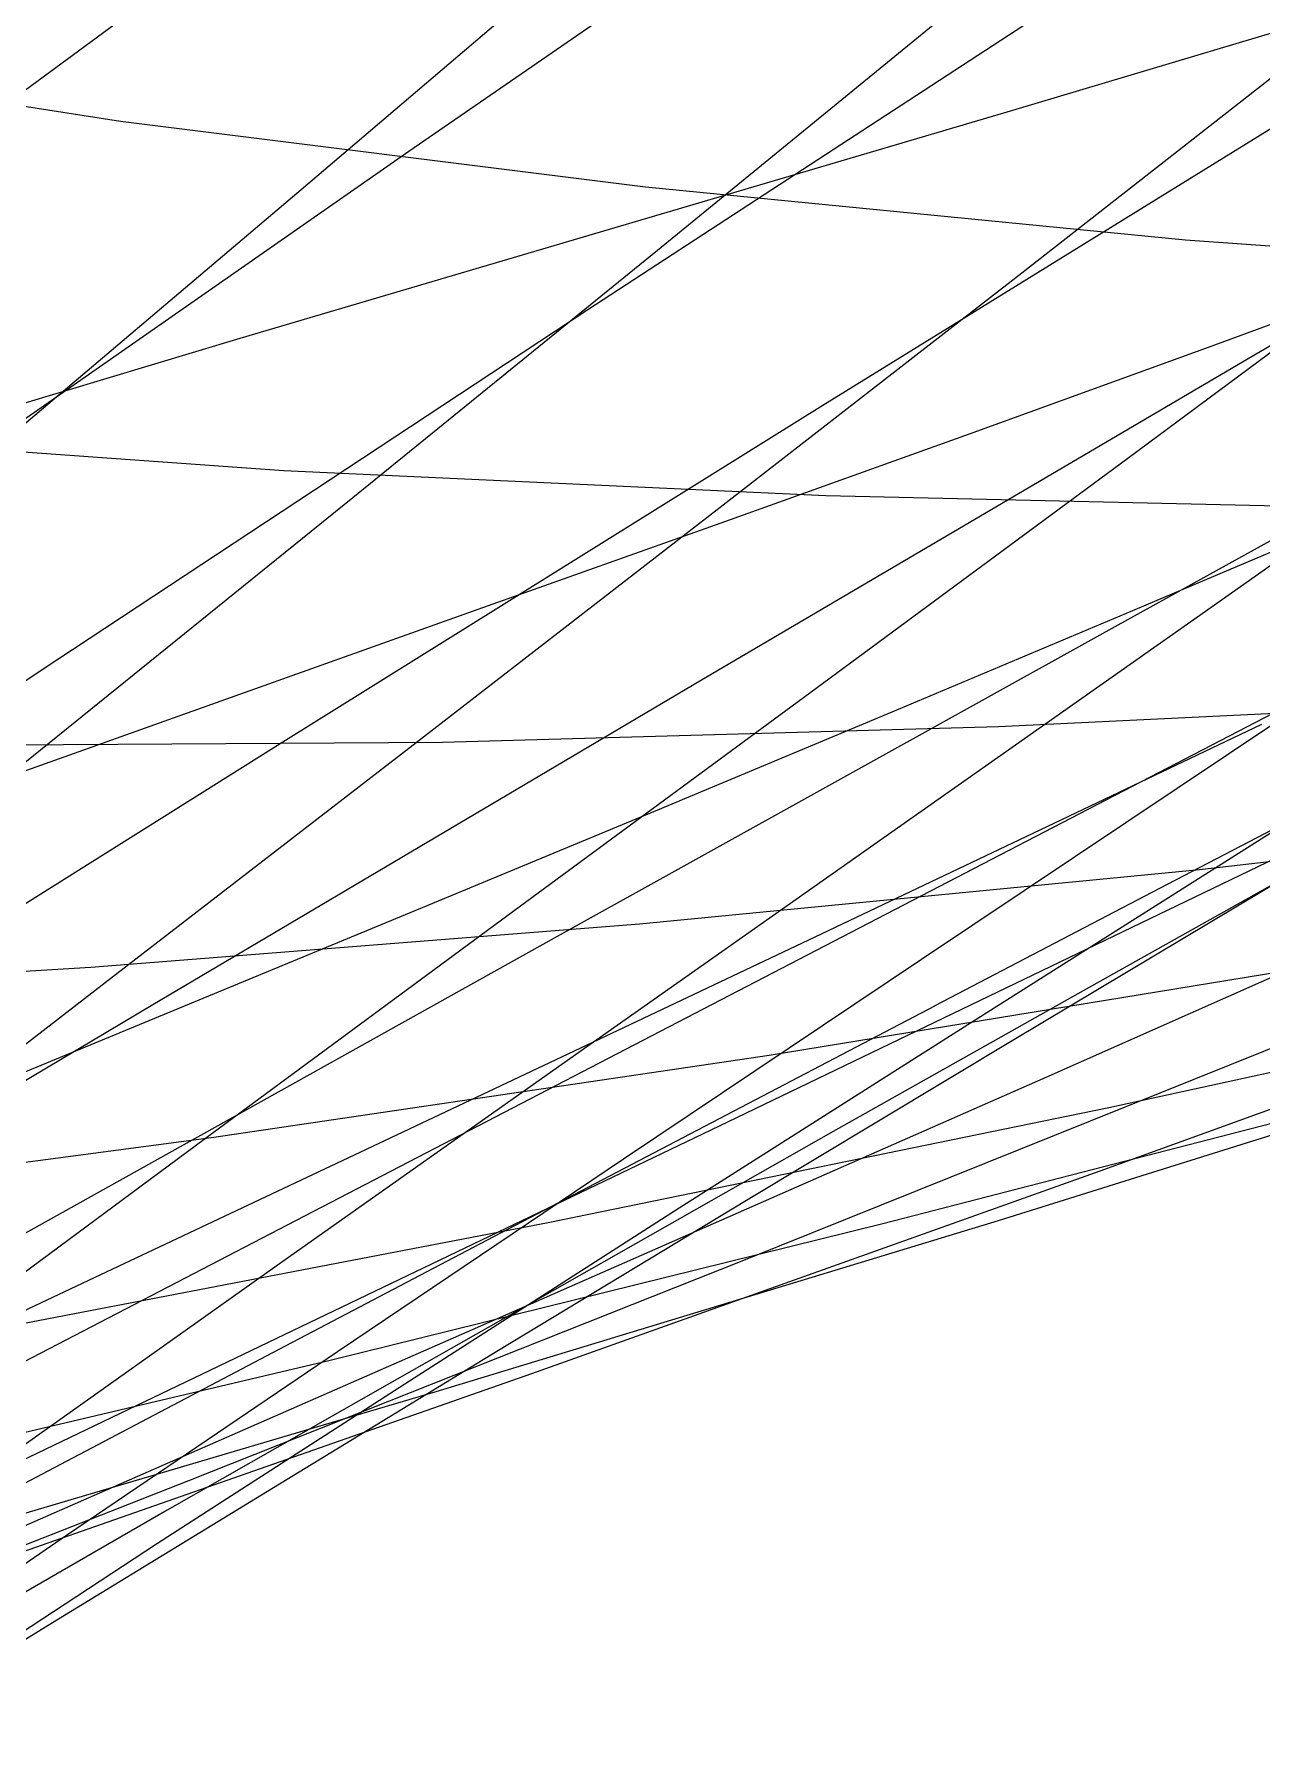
# Model space of a CAD drawing. Extents: x -607 to 1285, y -867 to 355.
# Drawn here: x 688.9 to 739.9, y -502.9 to -431.4 of the extents above; entities that cross this region are included whole.
import ezdxf

# ---------------------------------------------------------------- set-up
doc = ezdxf.new("R2010")
doc.units = 0
for name, color, linetype in [('0_7147', 7, 'CONTINUOUS'), ('0_7148', 7, 'CONTINUOUS'), ('0_7249', 7, 'CONTINUOUS'), ('0_7250', 7, 'CONTINUOUS'), ('0_7251', 7, 'CONTINUOUS'), ('0_7252', 7, 'CONTINUOUS'), ('0_7353', 7, 'CONTINUOUS'), ('0_7354', 7, 'CONTINUOUS'), ('0_7355', 7, 'CONTINUOUS'), ('0_7356', 7, 'CONTINUOUS'), ('0_7357', 7, 'CONTINUOUS'), ('0_7421', 7, 'CONTINUOUS'), ('0_7458', 7, 'CONTINUOUS'), ('0_7459', 7, 'CONTINUOUS'), ('0_7460', 7, 'CONTINUOUS'), ('0_7461', 7, 'CONTINUOUS'), ('0_7462', 7, 'CONTINUOUS'), ('0_7525', 7, 'CONTINUOUS'), ('0_7526', 7, 'CONTINUOUS'), ('0_7563', 7, 'CONTINUOUS'), ('0_7564', 7, 'CONTINUOUS'), ('0_7565', 7, 'CONTINUOUS'), ('0_7566', 7, 'CONTINUOUS'), ('0_7567', 7, 'CONTINUOUS'), ('0_7628', 7, 'CONTINUOUS'), ('0_7629', 7, 'CONTINUOUS'), ('0_7630', 7, 'CONTINUOUS'), ('0_7668', 7, 'CONTINUOUS'), ('0_7669', 7, 'CONTINUOUS'), ('0_7670', 7, 'CONTINUOUS'), ('0_7671', 7, 'CONTINUOUS'), ('0_7672', 7, 'CONTINUOUS'), ('0_7673', 7, 'CONTINUOUS'), ('0_7732', 7, 'CONTINUOUS'), ('0_7733', 7, 'CONTINUOUS'), ('0_7734', 7, 'CONTINUOUS'), ('0_7773', 7, 'CONTINUOUS'), ('0_7774', 7, 'CONTINUOUS'), ('0_7775', 7, 'CONTINUOUS'), ('0_7776', 7, 'CONTINUOUS'), ('0_7777', 7, 'CONTINUOUS'), ('0_7778', 7, 'CONTINUOUS'), ('0_7779', 7, 'CONTINUOUS'), ('0_7780', 7, 'CONTINUOUS'), ('0_7835', 7, 'CONTINUOUS'), ('0_7836', 7, 'CONTINUOUS'), ('0_7837', 7, 'CONTINUOUS'), ('0_7838', 7, 'CONTINUOUS'), ('0_7879', 7, 'CONTINUOUS'), ('0_7880', 7, 'CONTINUOUS'), ('0_7881', 7, 'CONTINUOUS'), ('0_7882', 7, 'CONTINUOUS'), ('0_7883', 7, 'CONTINUOUS'), ('0_7884', 7, 'CONTINUOUS'), ('0_7885', 7, 'CONTINUOUS'), ('0_7939', 7, 'CONTINUOUS'), ('0_7940', 7, 'CONTINUOUS'), ('0_7941', 7, 'CONTINUOUS'), ('0_7984', 7, 'CONTINUOUS'), ('0_7985', 7, 'CONTINUOUS'), ('0_7986', 7, 'CONTINUOUS'), ('0_7987', 7, 'CONTINUOUS'), ('0_7988', 7, 'CONTINUOUS'), ('0_7989', 7, 'CONTINUOUS'), ('0_7990', 7, 'CONTINUOUS'), ('0_7991', 7, 'CONTINUOUS'), ('0_8042', 7, 'CONTINUOUS'), ('0_8043', 7, 'CONTINUOUS'), ('0_8044', 7, 'CONTINUOUS'), ('0_8089', 7, 'CONTINUOUS'), ('0_8090', 7, 'CONTINUOUS'), ('0_8091', 7, 'CONTINUOUS'), ('0_8092', 7, 'CONTINUOUS'), ('0_8093', 7, 'CONTINUOUS'), ('0_8094', 7, 'CONTINUOUS'), ('0_8095', 7, 'CONTINUOUS'), ('0_8096', 7, 'CONTINUOUS'), ('0_8145', 7, 'CONTINUOUS'), ('0_8146', 7, 'CONTINUOUS'), ('0_8147', 7, 'CONTINUOUS'), ('0_8196', 7, 'CONTINUOUS'), ('0_8197', 7, 'CONTINUOUS'), ('0_8198', 7, 'CONTINUOUS'), ('0_8199', 7, 'CONTINUOUS'), ('0_8200', 7, 'CONTINUOUS'), ('0_8201', 7, 'CONTINUOUS'), ('0_8249', 7, 'CONTINUOUS'), ('0_8250', 7, 'CONTINUOUS'), ('0_8251', 7, 'CONTINUOUS'), ('0_8301', 7, 'CONTINUOUS'), ('0_8302', 7, 'CONTINUOUS'), ('0_8303', 7, 'CONTINUOUS'), ('0_8304', 7, 'CONTINUOUS'), ('0_8305', 7, 'CONTINUOUS'), ('0_8306', 7, 'CONTINUOUS'), ('0_8352', 7, 'CONTINUOUS'), ('0_8353', 7, 'CONTINUOUS'), ('0_8354', 7, 'CONTINUOUS'), ('0_8405', 7, 'CONTINUOUS'), ('0_8406', 7, 'CONTINUOUS'), ('0_8407', 7, 'CONTINUOUS'), ('0_8408', 7, 'CONTINUOUS'), ('0_8409', 7, 'CONTINUOUS'), ('0_8410', 7, 'CONTINUOUS'), ('0_8455', 7, 'CONTINUOUS'), ('0_8456', 7, 'CONTINUOUS'), ('0_8457', 7, 'CONTINUOUS'), ('0_8558', 7, 'CONTINUOUS'), ('0_8559', 7, 'CONTINUOUS'), ('0_8560', 7, 'CONTINUOUS'), ('0_8660', 7, 'CONTINUOUS'), ('0_8661', 7, 'CONTINUOUS'), ('0_8662', 7, 'CONTINUOUS'), ('0_8764', 7, 'CONTINUOUS'), ('0_8765', 7, 'CONTINUOUS'), ('0_8766', 7, 'CONTINUOUS'), ('0_8866', 7, 'CONTINUOUS'), ('0_8867', 7, 'CONTINUOUS'), ('0_8868', 7, 'CONTINUOUS'), ('0_8968', 7, 'CONTINUOUS'), ('0_8969', 7, 'CONTINUOUS'), ('0_8970', 7, 'CONTINUOUS'), ('0_8971', 7, 'CONTINUOUS'), ('0_9071', 7, 'CONTINUOUS'), ('0_9072', 7, 'CONTINUOUS'), ('0_9073', 7, 'CONTINUOUS'), ('0_9174', 7, 'CONTINUOUS'), ('0_9175', 7, 'CONTINUOUS'), ('0_9176', 7, 'CONTINUOUS'), ('0_9275', 7, 'CONTINUOUS'), ('0_9276', 7, 'CONTINUOUS'), ('0_9277', 7, 'CONTINUOUS'), ('0_9278', 7, 'CONTINUOUS')]:
    doc.layers.add(name, color=color, linetype=linetype)

msp = doc.modelspace()

# ---------------------------------------------------------------- linework, layer by layer
at = {"layer": '0_7147'}
msp.add_polyline3d([(712.6534, -427.0514, -2499.657), (700.0175, -437.8151, -2514.8032)], dxfattribs=at)
at = {"layer": '0_7148'}
msp.add_polyline3d([(700.0175, -437.8151, -2514.8032), (687.3072, -448.5752, -2530.2576)], dxfattribs=at)
at = {"layer": '0_7249'}
msp.add_polyline3d([(727.4003, -430.0562, -2512.2039), (714.8188, -440.3342, -2527.587)], dxfattribs=at)
at = {"layer": '0_7250'}
msp.add_polyline3d([(714.8188, -440.3342, -2527.587), (702.169, -450.601, -2543.2502)], dxfattribs=at)
at = {"layer": '0_7251'}
msp.add_polyline3d([(702.169, -450.601, -2543.2502), (689.5536, -460.798, -2558.9932)], dxfattribs=at)
at = {"layer": '0_7252'}
msp.add_polyline3d([(689.5536, -460.798, -2558.9932), (677.0757, -470.8666, -2574.6147)], dxfattribs=at)
at = {"layer": '0_7353'}
msp.add_polyline3d([(742.538, -431.4359, -2524.5781), (729.9505, -441.2772, -2540.2158)], dxfattribs=at)
at = {"layer": '0_7354'}
msp.add_polyline3d([(729.9505, -441.2772, -2540.2158), (717.2933, -451.1083, -2556.1108)], dxfattribs=at)
at = {"layer": '0_7355'}
msp.add_polyline3d([(717.2933, -451.1083, -2556.1108), (704.6699, -460.8729, -2572.0696)], dxfattribs=at)
at = {"layer": '0_7356'}
msp.add_polyline3d([(704.6699, -460.8729, -2572.0696), (692.1839, -470.5148, -2587.8984)], dxfattribs=at)
at = {"layer": '0_7357'}
msp.add_polyline3d([(692.1839, -470.5148, -2587.8984), (679.9387, -479.9777, -2603.4038)], dxfattribs=at)
at = {"layer": '0_7421'}
msp.add_polyline3d([(683.365, -437.48, -2749.6206), (705.1466, -421.4564, -2721.6375)], dxfattribs=at)
at = {"layer": '0_7458'}
msp.add_polyline3d([(747.3201, -439.3564, -2549.884), (734.3516, -448.968, -2566.3735)], dxfattribs=at)
at = {"layer": '0_7459'}
msp.add_polyline3d([(734.3516, -448.968, -2566.3735), (721.4109, -458.5218, -2582.917)], dxfattribs=at)
at = {"layer": '0_7460'}
msp.add_polyline3d([(721.4109, -458.5218, -2582.917), (708.6082, -467.9585, -2599.3203)], dxfattribs=at)
at = {"layer": '0_7461'}
msp.add_polyline3d([(708.6082, -467.9585, -2599.3203), (696.0536, -477.2188, -2615.3906)], dxfattribs=at)
at = {"layer": '0_7462'}
msp.add_polyline3d([(696.0536, -477.2188, -2615.3906), (683.8571, -486.2432, -2630.9343)], dxfattribs=at)
at = {"layer": '0_7525'}
msp.add_polyline3d([(682.712, -451.3826, -2758.7942), (704.4868, -436.2064, -2730.423)], dxfattribs=at)
at = {"layer": '0_7526'}
msp.add_polyline3d([(704.4868, -436.2064, -2730.423), (726.1233, -421.296, -2701.8594)], dxfattribs=at)
at = {"layer": '0_7563'}
msp.add_polyline3d([(750.3635, -446.3174, -2578.1216), (737.206, -455.5881, -2595.0444)], dxfattribs=at)
at = {"layer": '0_7564'}
msp.add_polyline3d([(737.206, -455.5881, -2595.0444), (724.1834, -464.7506, -2611.8223)], dxfattribs=at)
at = {"layer": '0_7565'}
msp.add_polyline3d([(724.1834, -464.7506, -2611.8223), (711.4153, -473.7395, -2628.2603)], dxfattribs=at)
at = {"layer": '0_7566'}
msp.add_polyline3d([(711.4153, -473.7395, -2628.2603), (699.0216, -482.4893, -2644.163)], dxfattribs=at)
at = {"layer": '0_7567'}
msp.add_polyline3d([(699.0216, -482.4893, -2644.163), (687.1215, -490.9344, -2659.3354)], dxfattribs=at)
at = {"layer": '0_7628'}
msp.add_polyline3d([(667.7659, -472.0509, -2790.9937), (689.8732, -457.3368, -2762.1914)], dxfattribs=at)
at = {"layer": '0_7629'}
msp.add_polyline3d([(689.8732, -457.3368, -2762.1914), (711.93, -442.7917, -2733.1816)], dxfattribs=at)
at = {"layer": '0_7630'}
msp.add_polyline3d([(711.93, -442.7917, -2733.1816), (733.8597, -428.4699, -2704.0571)], dxfattribs=at)
at = {"layer": '0_7668'}
msp.add_polyline3d([(751.5455, -452.5612, -2608.53), (738.5372, -461.2534, -2625.4087)], dxfattribs=at)
at = {"layer": '0_7669'}
msp.add_polyline3d([(738.5372, -461.2534, -2625.4087), (725.7839, -469.7798, -2641.9468)], dxfattribs=at)
at = {"layer": '0_7670'}
msp.add_polyline3d([(725.7839, -469.7798, -2641.9468), (713.4078, -478.0747, -2657.954)], dxfattribs=at)
at = {"layer": '0_7671'}
msp.add_polyline3d([(713.4078, -478.0747, -2657.954), (701.5313, -486.0722, -2673.2395)], dxfattribs=at)
at = {"layer": '0_7672'}
msp.add_polyline3d([(701.5313, -486.0722, -2673.2395), (690.2766, -493.7065, -2687.6125)], dxfattribs=at)
at = {"layer": '0_7673'}
msp.add_polyline3d([(690.2766, -493.7065, -2687.6125), (679.7658, -500.912, -2700.8823)], dxfattribs=at)
at = {"layer": '0_7732'}
msp.add_polyline3d([(676.7592, -474.8609, -2793.5913), (699.2545, -460.7405, -2764.0305)], dxfattribs=at)
at = {"layer": '0_7733'}
msp.add_polyline3d([(699.2545, -460.7405, -2764.0305), (721.6916, -446.7645, -2734.3457)], dxfattribs=at)
at = {"layer": '0_7734'}
msp.add_polyline3d([(721.6916, -446.7645, -2734.3457), (743.9893, -432.9857, -2704.6392)], dxfattribs=at)
at = {"layer": '0_7773'}
msp.add_polyline3d([(752.5916, -456.7448, -2638.9316), (739.8828, -464.7782, -2655.527)], dxfattribs=at)
at = {"layer": '0_7774'}
msp.add_polyline3d([(739.8828, -464.7782, -2655.527), (727.5518, -472.5895, -2671.5981)], dxfattribs=at)
at = {"layer": '0_7775'}
msp.add_polyline3d([(727.5518, -472.5895, -2671.5981), (715.722, -480.1138, -2686.9595)], dxfattribs=at)
at = {"layer": '0_7776'}
msp.add_polyline3d([(715.722, -480.1138, -2686.9595), (704.5164, -487.2861, -2701.426)], dxfattribs=at)
at = {"layer": '0_7777'}
msp.add_polyline3d([(704.5164, -487.2861, -2701.426), (694.0582, -494.0415, -2714.8127)], dxfattribs=at)
at = {"layer": '0_7778'}
msp.add_polyline3d([(694.0582, -494.0415, -2714.8127), (684.4708, -500.3149, -2726.935)], dxfattribs=at)
at = {"layer": '0_7779'}
msp.add_polyline3d([(698.6258, -491.8801, -2740.6858), (689.6996, -497.3283, -2752.177)], dxfattribs=at)
at = {"layer": '0_7780'}
msp.add_polyline3d([(689.6996, -497.3283, -2752.177), (680.6404, -502.9239, -2763.7246)], dxfattribs=at)
at = {"layer": '0_7835'}
msp.add_polyline3d([(671.0447, -485.2264, -2816.7847), (693.8554, -471.6535, -2786.815)], dxfattribs=at)
at = {"layer": '0_7836'}
msp.add_polyline3d([(693.8554, -471.6535, -2786.815), (716.6528, -458.1689, -2756.7234)], dxfattribs=at)
at = {"layer": '0_7837'}
msp.add_polyline3d([(716.6528, -458.1689, -2756.7234), (739.3514, -444.825, -2726.6204)], dxfattribs=at)
at = {"layer": '0_7838'}
msp.add_polyline3d([(739.3514, -444.825, -2726.6204), (761.8655, -431.6741, -2696.616)], dxfattribs=at)
at = {"layer": '0_7879'}
msp.add_polyline3d([(741.3176, -466.1259, -2685.2031), (729.6105, -473.1207, -2700.5347)], dxfattribs=at)
at = {"layer": '0_7880'}
msp.add_polyline3d([(729.6105, -473.1207, -2700.5347), (718.5131, -479.7855, -2715.0083)], dxfattribs=at)
at = {"layer": '0_7881'}
msp.add_polyline3d([(718.5131, -479.7855, -2715.0083), (708.145, -486.0591, -2728.45)], dxfattribs=at)
at = {"layer": '0_7882'}
msp.add_polyline3d([(708.145, -486.0591, -2728.45), (698.6257, -491.8803, -2740.6858)], dxfattribs=at)
at = {"layer": '0_7883'}
msp.add_polyline3d([(712.5838, -482.3378, -2754.049), (703.5856, -487.4393, -2765.7947)], dxfattribs=at)
at = {"layer": '0_7884'}
msp.add_polyline3d([(703.5856, -487.4393, -2765.7947), (694.4562, -492.6571, -2777.6443)], dxfattribs=at)
at = {"layer": '0_7885'}
msp.add_polyline3d([(694.4562, -492.6571, -2777.6443), (685.189, -497.9875, -2789.6187)], dxfattribs=at)
at = {"layer": '0_7939'}
msp.add_polyline3d([(687.4716, -481.7356, -2810.6526), (710.6701, -468.8064, -2780.0127)], dxfattribs=at)
at = {"layer": '0_7940'}
msp.add_polyline3d([(710.6701, -468.8064, -2780.0127), (733.8254, -455.9525, -2749.3472)], dxfattribs=at)
at = {"layer": '0_7941'}
msp.add_polyline3d([(733.8254, -455.9525, -2749.3472), (756.8469, -443.2255, -2718.775)], dxfattribs=at)
at = {"layer": '0_7984'}
msp.add_polyline3d([(743.584, -464.8677, -2713.4146), (732.4921, -471.0842, -2728.0085)], dxfattribs=at)
at = {"layer": '0_7985'}
msp.add_polyline3d([(732.4921, -471.0842, -2728.0085), (722.1197, -476.9273, -2741.6084)], dxfattribs=at)
at = {"layer": '0_7986'}
msp.add_polyline3d([(722.1197, -476.9273, -2741.6084), (712.584, -482.3376, -2754.049)], dxfattribs=at)
at = {"layer": '0_7987'}
msp.add_polyline3d([(726.3434, -471.7103, -2766.9646), (717.381, -476.3915, -2778.8105)], dxfattribs=at)
at = {"layer": '0_7988'}
msp.add_polyline3d([(717.381, -476.3915, -2778.8105), (708.3025, -481.1474, -2790.789)], dxfattribs=at)
at = {"layer": '0_7989'}
msp.add_polyline3d([(708.3025, -481.1474, -2790.789), (699.0986, -485.9803, -2802.9158)], dxfattribs=at)
at = {"layer": '0_7990'}
msp.add_polyline3d([(699.0986, -485.9803, -2802.9158), (689.7601, -490.8928, -2815.207)], dxfattribs=at)
at = {"layer": '0_7991'}
msp.add_polyline3d([(689.7601, -490.8928, -2815.207), (680.2778, -495.8868, -2827.6787)], dxfattribs=at)
at = {"layer": '0_8042'}
msp.add_polyline3d([(676.0969, -492.9333, -2840.8848), (699.4494, -480.7937, -2809.9324)], dxfattribs=at)
at = {"layer": '0_8043'}
msp.add_polyline3d([(699.4494, -480.7937, -2809.9324), (722.8585, -468.6416, -2778.8796)], dxfattribs=at)
at = {"layer": '0_8044'}
msp.add_polyline3d([(722.8585, -468.6416, -2778.8796), (746.2322, -456.5249, -2747.8484)], dxfattribs=at)
at = {"layer": '0_8089'}
msp.add_polyline3d([(746.4891, -461.1987, -2740.3208), (735.9901, -466.6702, -2754.2163)], dxfattribs=at)
at = {"layer": '0_8090'}
msp.add_polyline3d([(735.9901, -466.6702, -2754.2163), (726.3433, -471.7104, -2766.9644)], dxfattribs=at)
at = {"layer": '0_8091'}
msp.add_polyline3d([(739.9044, -460.0229, -2779.372), (730.6954, -464.4155, -2791.6743)], dxfattribs=at)
at = {"layer": '0_8092'}
msp.add_polyline3d([(730.6954, -464.4155, -2791.6743), (721.3495, -468.8565, -2804.183)], dxfattribs=at)
at = {"layer": '0_8093'}
msp.add_polyline3d([(721.3495, -468.8565, -2804.183), (711.8604, -473.3518, -2816.9028)], dxfattribs=at)
at = {"layer": '0_8094'}
msp.add_polyline3d([(711.8604, -473.3518, -2816.9028), (702.2216, -477.9076, -2829.8374)], dxfattribs=at)
at = {"layer": '0_8095'}
msp.add_polyline3d([(702.2216, -477.9076, -2829.8374), (692.4268, -482.53, -2842.9915)], dxfattribs=at)
at = {"layer": '0_8096'}
msp.add_polyline3d([(692.4268, -482.53, -2842.9915), (682.4695, -487.225, -2856.3691)], dxfattribs=at)
at = {"layer": '0_8145'}
msp.add_polyline3d([(670.1483, -499.345, -2864.12), (693.8783, -487.9721, -2832.4949)], dxfattribs=at)
at = {"layer": '0_8146'}
msp.add_polyline3d([(693.8783, -487.9721, -2832.4949), (717.7376, -476.5171, -2800.7253)], dxfattribs=at)
at = {"layer": '0_8147'}
msp.add_polyline3d([(717.7376, -476.5171, -2800.7253), (741.6312, -465.025, -2768.9387)], dxfattribs=at)
at = {"layer": '0_8196'}
msp.add_polyline3d([(743.8574, -451.351, -2803.9092), (734.2853, -455.4162, -2816.8901)], dxfattribs=at)
at = {"layer": '0_8197'}
msp.add_polyline3d([(734.2853, -455.4162, -2816.8901), (724.5489, -459.5097, -2830.1477)], dxfattribs=at)
at = {"layer": '0_8198'}
msp.add_polyline3d([(724.5489, -459.5097, -2830.1477), (714.6457, -463.6417, -2843.6738)], dxfattribs=at)
at = {"layer": '0_8199'}
msp.add_polyline3d([(714.6457, -463.6417, -2843.6738), (704.5729, -467.8227, -2857.46)], dxfattribs=at)
at = {"layer": '0_8200'}
msp.add_polyline3d([(704.5729, -467.8227, -2857.46), (694.328, -472.0629, -2871.4976)], dxfattribs=at)
at = {"layer": '0_8201'}
msp.add_polyline3d([(694.328, -472.0629, -2871.4976), (683.9081, -476.3727, -2885.7786)], dxfattribs=at)
at = {"layer": '0_8249'}
msp.add_polyline3d([(683.4611, -495.5228, -2861.6636), (707.1385, -485.1538, -2829.9631)], dxfattribs=at)
at = {"layer": '0_8250'}
msp.add_polyline3d([(707.1385, -485.1538, -2829.9631), (730.9543, -474.6634, -2798.156)], dxfattribs=at)
at = {"layer": '0_8251'}
msp.add_polyline3d([(730.9543, -474.6634, -2798.156), (754.8182, -464.0909, -2766.3645)], dxfattribs=at)
at = {"layer": '0_8301'}
msp.add_polyline3d([(747.4528, -440.7775, -2828.3325), (737.6938, -444.3622, -2841.7869)], dxfattribs=at)
at = {"layer": '0_8302'}
msp.add_polyline3d([(737.6938, -444.3622, -2841.7869), (727.7568, -447.9593, -2855.5513)], dxfattribs=at)
at = {"layer": '0_8303'}
msp.add_polyline3d([(727.7568, -447.9593, -2855.5513), (717.6423, -451.5842, -2869.6064)], dxfattribs=at)
at = {"layer": '0_8304'}
msp.add_polyline3d([(717.6423, -451.5842, -2869.6064), (707.3508, -455.2518, -2883.9324)], dxfattribs=at)
at = {"layer": '0_8305'}
msp.add_polyline3d([(707.3508, -455.2518, -2883.9324), (696.8827, -458.9778, -2898.5098)], dxfattribs=at)
at = {"layer": '0_8306'}
msp.add_polyline3d([(696.8827, -458.9778, -2898.5098), (686.2385, -462.7775, -2913.3188)], dxfattribs=at)
at = {"layer": '0_8352'}
msp.add_polyline3d([(672.5984, -500.3667, -2892.3667), (695.3501, -491.4244, -2861.7136)], dxfattribs=at)
at = {"layer": '0_8353'}
msp.add_polyline3d([(695.3501, -491.4244, -2861.7136), (718.3373, -482.289, -2830.8662)], dxfattribs=at)
at = {"layer": '0_8354'}
msp.add_polyline3d([(718.3373, -482.289, -2830.8662), (741.4762, -472.9932, -2799.9375)], dxfattribs=at)
at = {"layer": '0_8405'}
msp.add_polyline3d([(750.0538, -428.3563, -2853.5688), (739.9006, -431.4368, -2867.8284)], dxfattribs=at)
at = {"layer": '0_8406'}
msp.add_polyline3d([(739.9006, -431.4368, -2867.8284), (729.5651, -434.5183, -2882.406)], dxfattribs=at)
at = {"layer": '0_8407'}
msp.add_polyline3d([(729.5651, -434.5183, -2882.406), (719.0482, -437.6237, -2897.274)], dxfattribs=at)
at = {"layer": '0_8408'}
msp.add_polyline3d([(719.0482, -437.6237, -2897.274), (708.3507, -440.7756, -2912.4053)], dxfattribs=at)
at = {"layer": '0_8409'}
msp.add_polyline3d([(708.3507, -440.7756, -2912.4053), (697.4736, -443.9966, -2927.772)], dxfattribs=at)
at = {"layer": '0_8410'}
msp.add_polyline3d([(697.4736, -443.9966, -2927.772), (686.4175, -447.3095, -2943.3472)], dxfattribs=at)
at = {"layer": '0_8455'}
msp.add_polyline3d([(686.218, -495.1603, -2888.9832), (709.6009, -486.9733, -2857.3928)], dxfattribs=at)
at = {"layer": '0_8456'}
msp.add_polyline3d([(709.6009, -486.9733, -2857.3928), (733.2058, -478.5609, -2825.671)], dxfattribs=at)
at = {"layer": '0_8457'}
msp.add_polyline3d([(733.2058, -478.5609, -2825.671), (756.9441, -469.9541, -2793.938)], dxfattribs=at)
at = {"layer": '0_8558'}
msp.add_polyline3d([(682.5543, -494.5497, -2909.3577), (705.6209, -487.7246, -2877.873)], dxfattribs=at)
at = {"layer": '0_8559'}
msp.add_polyline3d([(705.6209, -487.7246, -2877.873), (728.9794, -480.6141, -2846.2031)], dxfattribs=at)
at = {"layer": '0_8560'}
msp.add_polyline3d([(728.9794, -480.6141, -2846.2031), (752.5407, -473.2443, -2814.4702)], dxfattribs=at)
at = {"layer": '0_8660'}
msp.add_polyline3d([(678.5763, -491.7707, -2930.4834), (701.167, -486.4347, -2899.2844)], dxfattribs=at)
at = {"layer": '0_8661'}
msp.add_polyline3d([(701.167, -486.4347, -2899.2844), (724.1233, -480.7582, -2867.836)], dxfattribs=at)
at = {"layer": '0_8662'}
msp.add_polyline3d([(724.1233, -480.7582, -2867.836), (747.359, -474.7615, -2836.2576)], dxfattribs=at)
at = {"layer": '0_8764'}
msp.add_polyline3d([(687.3582, -485.1018, -2933.359), (710.2753, -480.7028, -2901.759)], dxfattribs=at)
at = {"layer": '0_8765'}
msp.add_polyline3d([(710.2753, -480.7028, -2901.759), (733.5666, -475.9258, -2869.9321)], dxfattribs=at)
at = {"layer": '0_8766'}
msp.add_polyline3d([(733.5666, -475.9258, -2869.9321), (757.1415, -470.7887, -2838.0027)], dxfattribs=at)
at = {"layer": '0_8866'}
msp.add_polyline3d([(673.8383, -480.1488, -2967.437), (696.3993, -477.1633, -2936.1067)], dxfattribs=at)
at = {"layer": '0_8867'}
msp.add_polyline3d([(696.3993, -477.1633, -2936.1067), (719.4521, -473.7498, -2904.4148)], dxfattribs=at)
at = {"layer": '0_8868'}
msp.add_polyline3d([(719.4521, -473.7498, -2904.4148), (742.9007, -469.9233, -2872.4937)], dxfattribs=at)
at = {"layer": '0_8968'}
msp.add_polyline3d([(669.0731, -471.4352, -2989.062), (691.2841, -470.1002, -2957.8389)], dxfattribs=at)
at = {"layer": '0_8969'}
msp.add_polyline3d([(691.2841, -470.1002, -2957.8389), (714.0703, -468.2981, -2926.167)], dxfattribs=at)
at = {"layer": '0_8970'}
msp.add_polyline3d([(714.0703, -468.2981, -2926.167), (737.3334, -466.038, -2894.182)], dxfattribs=at)
at = {"layer": '0_8971'}
msp.add_polyline3d([(737.3334, -466.038, -2894.182), (760.9746, -463.3292, -2862.0198)], dxfattribs=at)
at = {"layer": '0_9071'}
msp.add_polyline3d([(683.389, -460.8975, -2983.1072), (705.8952, -460.752, -2951.5088)], dxfattribs=at)
at = {"layer": '0_9072'}
msp.add_polyline3d([(705.8952, -460.752, -2951.5088), (728.9764, -460.11, -2919.4878)], dxfattribs=at)
at = {"layer": '0_9073'}
msp.add_polyline3d([(728.9764, -460.11, -2919.4878), (752.5316, -458.9749, -2887.184)], dxfattribs=at)
at = {"layer": '0_9174'}
msp.add_polyline3d([(677.4397, -447.9066, -3006.1821), (699.2944, -449.4725, -2975.1943)], dxfattribs=at)
at = {"layer": '0_9175'}
msp.add_polyline3d([(699.2944, -449.4725, -2975.1943), (721.8063, -450.5155, -2943.6921)], dxfattribs=at)
at = {"layer": '0_9176'}
msp.add_polyline3d([(721.8063, -450.5155, -2943.6921), (744.8749, -451.0335, -2911.814)], dxfattribs=at)
at = {"layer": '0_9275'}
msp.add_polyline3d([(671.4816, -431.6853, -3029.1902), (692.5237, -434.9593, -2999.07)], dxfattribs=at)
at = {"layer": '0_9276'}
msp.add_polyline3d([(692.5237, -434.9593, -2999.07), (714.3137, -437.6962, -2968.3274)], dxfattribs=at)
at = {"layer": '0_9277'}
msp.add_polyline3d([(714.3137, -437.6962, -2968.3274), (736.7515, -439.8887, -2937.1)], dxfattribs=at)
at = {"layer": '0_9278'}
msp.add_polyline3d([(736.7515, -439.8887, -2937.1), (759.7368, -441.5297, -2905.5254)], dxfattribs=at)

doc.saveas('drawing.dxf')
